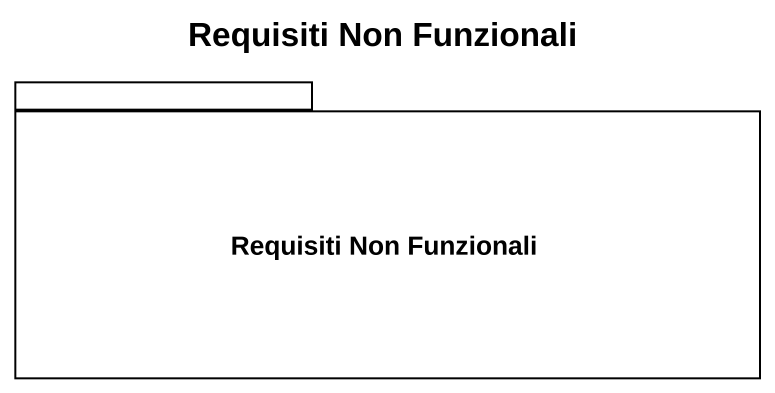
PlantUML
@startuml
title Requisiti Non Funzionali
package "Requisiti Non Funzionali" as Requisiti_Non_Funzionali {
}
@enduml
